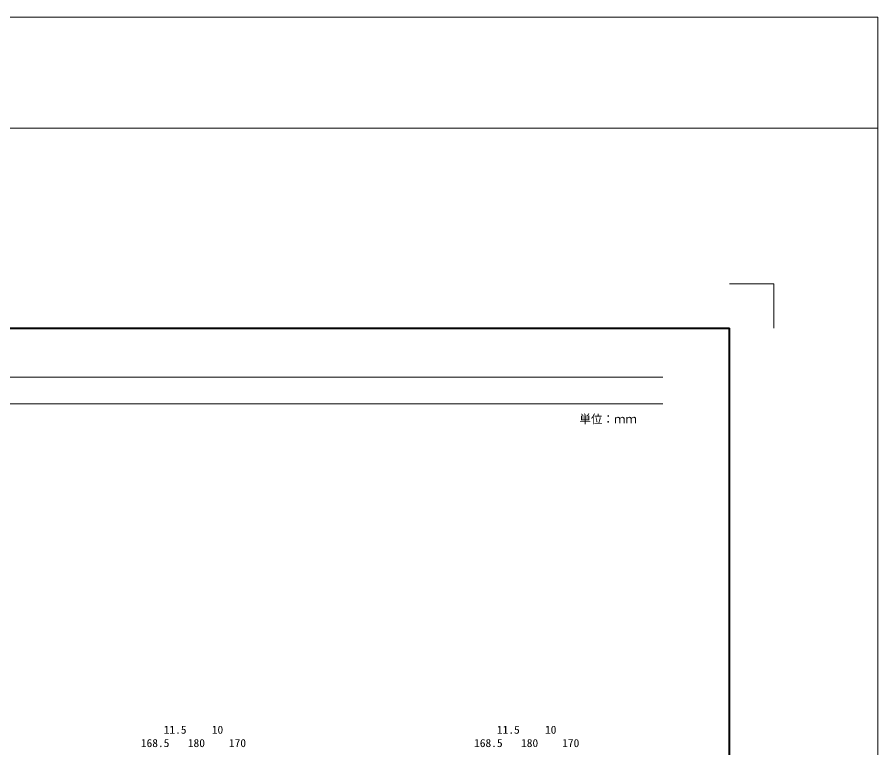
# Model space of a CAD drawing. Units: millimetres at full size; details may follow other scales. Extents: x -22536 to 51867, y -19720 to 38340.
# Drawn here: x -7141 to -3267, y 35051 to 38340 of the extents above; entities that cross this region are included whole.
import ezdxf
from ezdxf.enums import TextEntityAlignment as Align

# ---------------------------------------------------------------- set-up
doc = ezdxf.new("R2010")
doc.units = ezdxf.units.MM
doc.header["$LTSCALE"] = 20
for name, color, linetype, lineweight in [('0_2', 5, 'Continuous', 13), ('Defpoints_3', 1, 'Continuous', 13), ('図枠', 7, 'Continuous', 5), ('寸法線', 7, 'Continuous', 13)]:
    doc.layers.add(name, color=color, linetype=linetype, lineweight=lineweight)
doc.styles.add('ＭＳ ゴシック', font='')
doc.styles.add('ＭＳ 明朝', font='')
doc.styles.get('ＭＳ ゴシック').set_extended_font_data('MS Gothic')
doc.styles.get('ＭＳ 明朝').set_extended_font_data('MS Mincho')

msp = doc.modelspace()

# ---------------------------------------------------------------- linework, layer by layer
at = {"layer": '0_2'}
for p, q in [((-22536.1, 38340.08), (-3267.22, 38340.08)), ((-3267.22, 38340.08), (-3267.22, 16419.83)), ((-22536.1, 37840.08), (-3267.22, 37840.08))]:
    msp.add_line(p, q, dxfattribs=at)
at = {"layer": 'Defpoints_3'}
for p in [(-3934.44, 37140), (-3734.44, 36940)]:
    msp.add_line(p, (-3734.44, 37140), dxfattribs=at)
at = {"layer": '図枠', "lineweight": 40}
for p in [(-11734.44, 36940), (-3934.44, 31400)]:
    msp.add_line(p, (-3934.44, 36940), dxfattribs=at)
at = {"layer": '図枠', "lineweight": 13}
for p, q in [((-11434.44, 36720), (-4234.44, 36720)), ((-11434.44, 36600), (-4234.44, 36600))]:
    msp.add_line(p, q, dxfattribs=at)

# ---------------------------------------------------------------- texts
at = {"layer": '図枠', "style": 'ＭＳ ゴシック'}
msp.add_text('単位：ｍｍ', height=37.98, dxfattribs=at).set_placement((-4480.71, 36530.67), align=Align.MIDDLE_CENTER)
at = {"layer": '寸法線', "style": 'ＭＳ 明朝', "width": 1.05}
for s, p in [('11.5', (-6430.19, 35132.19)), ('10', (-6239.44, 35132.19)), ('11.5', (-4930.19, 35132.19)), ('10', (-4739.44, 35132.19)), ('168.5', (-6520.19, 35072.19)), ('180', (-6334.44, 35072.19)), ('170', (-6149.44, 35072.19)), ('168.5', (-5020.19, 35072.19)), ('180', (-4834.44, 35072.19)), ('170', (-4649.44, 35072.19))]:
    msp.add_text(s, height=36.03, dxfattribs=at).set_placement(p, align=Align.MIDDLE_CENTER)

doc.saveas('drawing.dxf')
